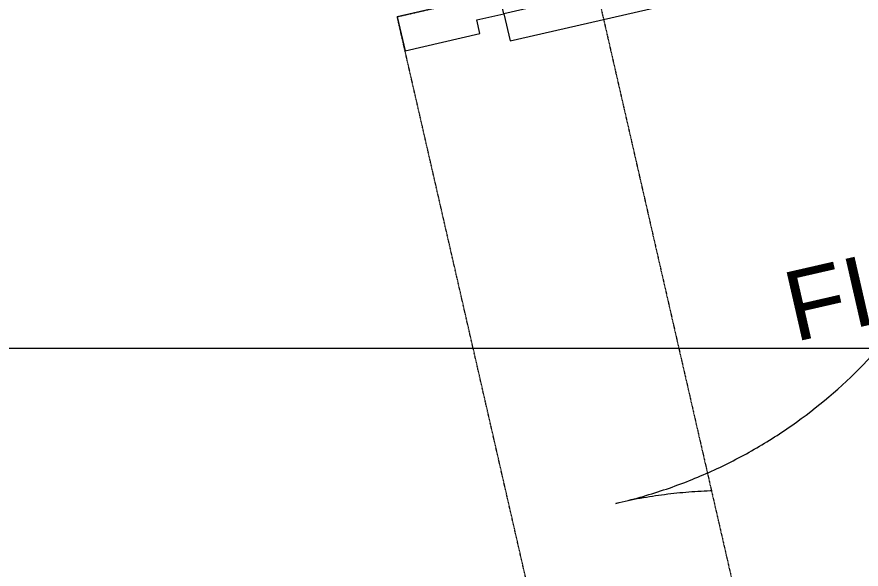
# Model space of a CAD drawing. Header units: millimetres. Extents: x 1667 to 847943, y 724 to 1832625.
# Drawn here: x 647116 to 648084, y 715072 to 715705 of the extents above; entities that cross this region are included whole.
import ezdxf

# ---------------------------------------------------------------- set-up
doc = ezdxf.new("R2010")
doc.units = ezdxf.units.MM
for name, pattern in [('2026-02-28_GF-SF BWP SET_MAIN BLOCK_SASANGIR RESORT$0$DASHED', [0.75, 0.5, -0.25]), ('AUDIT_D_060311083008-3', [0]), ('CENTER', [2, 1.25, -0.25, 0.25, -0.25]), ('DASHED', [19.05, 12.7, -6.35])]:
    doc.linetypes.add(name, pattern=pattern)
for name, color, linetype, lineweight in [('2026-02-28_GF-SF BWP SET_MAIN BLOCK_SASANGIR RESORT$0$DOOR DIM', 243, '2026-02-28_GF-SF BWP SET_MAIN BLOCK_SASANGIR RESORT$0$DASHED', 9), ('A-DOOR', 140, 'AUDIT_D_060311083008-3', 5), ('DIMENSION_MOFA', 66, 'CENTER', 15), ('DOORS', 161, 'Continuous', 5), ('GH - KIT EQUIP.', 2, 'Continuous', 9)]:
    doc.layers.add(name, color=color, linetype=linetype, lineweight=lineweight)
doc.styles.get("Standard").update_dxf_attribs({"font": 'arial.ttf'})

# ---------------------------------------------------------------- blocks, each defined once
blk = doc.blocks.new('FURNITURE BOH')
at = {"layer": 'GH - KIT EQUIP.', "insert": (-20412.23, 4207.52, -0.05), "char_height": 80, "width": 866.7972, "attachment_point": 1}
blk.add_mtext('\\pxqc;{\\C1;FIRE DOOR}', dxfattribs=at)
blk = doc.blocks.new('D-150 thk wall_1.5m D leaf-new')
at = {"layer": 'A-DOOR', "color": 252, "linetype": 'DASHED', "ltscale": 50}
for centre, start, end in [((30, -150), 273.1847, 0), ((1470, -150), 180, 266.8153)]:
    blk.add_arc(centre, 720, start, end, dxfattribs=at)
at = {"layer": 'DOORS', "flags": 128}
for points in [[(0, -150), (0, 0), (50, 0), (50, -110), (30, -110), (30, -150)], [(1500, -150), (1500, 0), (1450, 0), (1450, -110), (1470, -110), (1470, -150)]]:
    blk.add_lwpolyline(points, close=True, dxfattribs=at)
at = {"layer": 'DOORS'}
for points in [[(30, -150), (70, -150), (70, -868.9), (30, -868.9)], [(1470, -150), (1430, -150), (1430, -868.9), (1470, -868.9)]]:
    blk.add_lwpolyline(points, close=True, dxfattribs=at)
blk = doc.blocks.new('*U171')
at = {"layer": 'A-DOOR'}
blk.add_blockref('D-150 thk wall_1.5m D leaf-new', (0, 0), dxfattribs=at)
blk = doc.blocks.new('ff')
at = {"layer": '2026-02-28_GF-SF BWP SET_MAIN BLOCK_SASANGIR RESORT$0$DOOR DIM', "ltscale": 0.25}
blk.add_lwpolyline([(49160, -14737.004), (48930, -14737.004), (48930, -13537.004), (49160, -13537.004)], close=True, dxfattribs=at)
at = {"color": 1, "rotation": 360}
blk.add_blockref('FURNITURE BOH', (69580.092, -18129.993), dxfattribs=at)
at = {"layer": 'A-DOOR', "xscale": 0.7999999999962747, "yscale": 0.7999999999962747, "zscale": 0.7999999999962747, "rotation": 90.00000001564725}
blk.add_blockref('*U171', (48930, -14737.004), dxfattribs=at)
blk = doc.blocks.new('zw$DA95')
at = {"lineweight": 0}
blk.add_lwpolyline([(-45646.03, 16966.82), (40839.29, 16966.82), (40839.29, -10381.13), (-45646.03, -10381.13)], close=True, dxfattribs=at)

msp = doc.modelspace()

# ---------------------------------------------------------------- block references
at = {"layer": 'DIMENSION_MOFA', "rotation": 12.89632932256583}
msp.add_blockref('ff', (596835.137, 717980.215), dxfattribs=at)

# ---------------------------------------------------------------- next in the draw order: block references
msp.add_blockref('zw$DA95', (633936.771, 725705.715))

doc.saveas('drawing.dxf')
